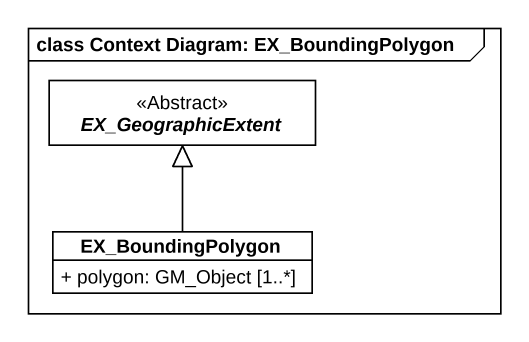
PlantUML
@startuml
mainframe class Context Diagram: EX_BoundingPolygon
hide circle
hide empty members
skinparam classAttributeIconSize 0
abstract class EX_GeographicExtent <<Abstract>> #FFFFFF
class EX_BoundingPolygon #FFFFFF {
  + polygon: GM_Object [1..*]
}
EX_BoundingPolygon -up-|> EX_GeographicExtent
@enduml
